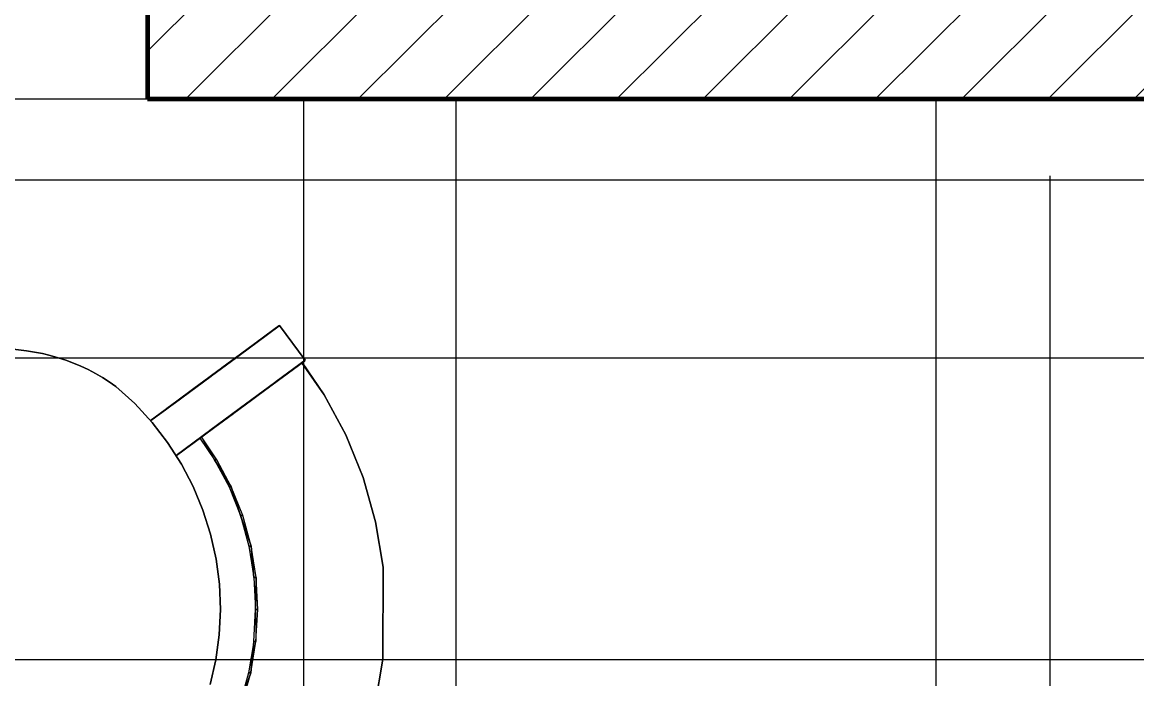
# Model space of a CAD drawing. Extents: x -566 to 72611, y -487 to 32334.
# Drawn here: x 506.74 to 535.76, y 154.64 to 171.75 of the extents above; entities that cross this region are included whole.
import ezdxf

# ---------------------------------------------------------------- set-up
doc = ezdxf.new("R2010")
doc.units = 0
doc.header["$LTSCALE"] = 0.5
doc.header["$MEASUREMENT"] = 0
doc.layers.get('0').update_dxf_attribs({"color": 20, "linetype": 'CONTINUOUS'})
doc.layers.get('DEFPOINTS').update_dxf_attribs({"linetype": 'CONTINUOUS', "lineweight": 5})
for name, color, linetype, lineweight in [('Annotations', 40, 'CONTINUOUS', 5), ('ceilling', 141, 'CONTINUOUS', 18), ('hatch', 253, 'CONTINUOUS', 5), ('viewed', 160, 'CONTINUOUS', 13), ('walls', 191, 'CONTINUOUS', 60)]:
    doc.layers.add(name, color=color, linetype=linetype, lineweight=lineweight)
doc.layers.add('floor', color=7, linetype='CONTINUOUS', lineweight=5, true_color=0xcfcfcf)
doc.layers.add('layout', color=7, linetype='CONTINUOUS', lineweight=5, true_color=0xcfcfcf)
doc.styles.get("Standard").update_dxf_attribs({"font": 'arial.ttf'})
doc.dimstyles.new('Arch96', dxfattribs={"dimscale": 96, "dimtxt": 0.03125, "dimasz": 0.015625, "dimexe": 0.046875, "dimexo": 0.0625, "dimgap": 0.03125, "dimtad": 1, "dimtoh": 1, "dimdec": 4, "dimzin": 3, "dimdsep": 46, "dimlunit": 4, "dimtxsty": 'Standard', "dimblk": 'DOT', "dimcen": 0, "dimdle": 0.046875, "dimclrd": 256, "dimclre": 256, "dimclrt": 256, "dimaunit": 1, "dimadec": 3, "dimazin": 2, "dimtfac": 1, "dimtdec": 4, "dimtmove": 2, "dimatfit": 3, "dimldrblk": 'ARO14', "dimfxl": 1, "dimfrac": 2, "dimlwd": -1, "dimlwe": -1, "dimarcsym": 0})

# ---------------------------------------------------------------- blocks, each defined once
blk = doc.blocks.new('_Dot')
at = {"color": 0, "linetype": 'ByBlock', "lineweight": -2}
blk.add_line((-0.5, 0), (-1, 0), dxfattribs=at)
at = {"color": 0, "linetype": 'ByBlock', "const_width": 0.5}
blk.add_lwpolyline([(-0.25, 0, 1), (0.25, 0, 1)], format="xyb", close=True, dxfattribs=at)
blk = doc.blocks.new('*D12')
at = {"layer": 'Annotations', "transparency": 16777216}
for p, q in [((327.5, 167.75), (327.5, 149.016)), ((533.5, 167.75), (533.5, 149.016)), ((329, 153.516), (532, 153.516))]:
    blk.add_line(p, q, dxfattribs=at)
at = {"layer": 'DEFPOINTS', "color": 0, "transparency": 16777216}
for p in [(327.5, 173.75), (533.5, 173.75), (533.5, 153.516)]:
    blk.add_point(p, dxfattribs=at)
at = {"layer": 'Annotations', "transparency": 16777216, "xscale": 1.5, "yscale": 1.5, "zscale": 1.5, "rotation": 180}
blk.add_blockref('_Dot', (327.5, 153.516), dxfattribs=at)
at = {"layer": 'Annotations', "transparency": 16777216, "xscale": 1.5, "yscale": 1.5, "zscale": 1.5}
blk.add_blockref('_Dot', (533.5, 153.516), dxfattribs=at)
at = {"layer": 'Annotations', "transparency": 16777216, "insert": (430.5, 158.023), "char_height": 3, "attachment_point": 5}
blk.add_mtext('17\'-2"', dxfattribs=at)
blk = doc.blocks.new('ARO14')
blk.add_line((0, 0), (-1.021, 0))
at = {"const_width": 0.0625}
blk.add_lwpolyline([(-0.77, 0.468), (0, 0), (-0.77, -0.468)], dxfattribs=at)

msp = doc.modelspace()

# ---------------------------------------------------------------- hatches: boundary and pattern name
at = {"layer": 'floor'}
h = msp.add_hatch(dxfattribs=at)
h.set_pattern_fill('ANSI37', color=256, scale=100, angle=45)
h.set_pattern_definition([(90, (243.028, 267.632), (-12.5, 9e-16), []), (180, (243.028, 267.632), (-9e-16, -12.5), [])])
h.paths.add_polyline_path([(253.46925, 349.5), (154.11744, 349.5), (154.11744, 348.5), (101.14781, 348.5), (101.14781, 349.5), (0, 349.5), (0, 344.5), (36, 344.5, -0.33835703), (0, 308.66941), (0, 308.5), (0, 173.75), (253.46925, 173.75)])
h.paths.add_polyline_path([(36, 344.5), (0, 344.5), (0, 308.66941, 0.33835703)], flags=17)
h.paths.add_polyline_path([(253.46925, 173.75), (0, 173.75), (0, 173.74997), (0, 169.75), (253.46925, 169.75)])
h.paths.add_polyline_path([(253.46925, 169.75), (0, 169.75), (0, 149.21137), (36, 149.21137, -0.33835703), (0, 113.38078), (0, 113.21137), (0, 29.94998), (0, -5), (253.46925, -5)])
h.paths.add_polyline_path([(36, 149.21137), (0, 149.21137), (0, 113.38078, 0.33835703)], flags=17)
h.paths.add_polyline_path([(575.25, 169.75), (510, 169.75), (474.75, 169.75), (327.5, 169.75), (285.46925, 169.75), (285.46925, 165.75), (253.46925, 165.75), (253.46925, -5), (263.99725, -5), (263.99725, 95.99051), (287, 95.99051), (287, 97.5), (292, 97.5), (292, -5), (341.25, -5), (341.25, 13.02988), (341.25012, 15.02988), (346.24839, 15.02988, 0.36108524), (374.08728, 41.24999), (346.25012, 41.24999), (346.25012, 42.99999), (341.25, 42.99999), (341.25, 44.99999), (341.25, 97.5), (357.75, 97.5), (405.75, 97.5), (575.25, 97.5)])
at = {"layer": 'hatch'}
h = msp.add_hatch(dxfattribs=at)
h.set_pattern_fill('ANSI31', color=256, scale=0.5, style=0)
h.set_pattern_definition([(45, (0, 0), (-1.122532, 1.122532), [])])
h.paths.add_polyline_path([(695.5, 106.5), (711.5, 106.5), (711.5, 111.5), (700.5, 111.5), (700.5, 173.75), (538.5, 173.75), (538.5, 209.75), (533.5, 209.75), (533.5, 173.75), (510, 173.75), (510, 169.75), (575.25, 169.75), (575.25, 97.5), (405.75, 97.5), (405.75, 92.5), (580.25, 92.5), (580.25, 169.75), (695.5, 169.75)])

# ---------------------------------------------------------------- linework, layer by layer
at = {"layer": 'ceilling'}
for p, q in [((514.06343, 169.75), (514.06343, 97.5)), ((0, 163), (575.25, 163)), ((0, 163), (575.25, 163))]:
    msp.add_line(p, q, dxfattribs=at)
at = {"layer": 'layout'}
for points in [[(500.42377, 163.98483, -10.77782), (500.42377, 163.98483, -10.77782), (500.42377, 163.98483, -9.65101), (506.84722, 163.18252, -10.77782)], [(506.84722, 163.18252, -9.65101), (506.84722, 163.18252, -9.65101), (506.84722, 163.18252, -10.77782), (500.42377, 163.98483, -9.65101)], [(513.22329, 163.68716, 1.72353), (513.22329, 163.68716, 1.72353), (513.15616, 163.63757, 1.50111), (512.34373, 163.03709, 1.61552)], [(512.40792, 163.08455, 1.75591), (512.40792, 163.08455, 1.75591), (513.22329, 163.68716, 1.72353), (512.34373, 163.03709, 1.61552)], [(513.29262, 163.73839, 1.94498), (513.29262, 163.73839, 1.94498), (513.22329, 163.68716, 1.72353), (512.40792, 163.08455, 1.75591)], [(512.40792, 163.08455, 1.75591), (512.40792, 163.08455, 1.75591), (513.29262, 163.73839, 1.94498), (512.47408, 163.13347, 1.89498)], [(512.54243, 163.18391, 2.0327), (512.54243, 163.18391, 2.0327), (513.29262, 163.73839, 1.94498), (512.47408, 163.13347, 1.89498)], [(513.36415, 163.79132, 2.16544), (513.36415, 163.79132, 2.16544), (513.29262, 163.73839, 1.94498), (512.54243, 163.18391, 2.0327)], [(512.61274, 163.23587, 2.16901), (512.61274, 163.23587, 2.16901), (513.36415, 163.79132, 2.16544), (512.54243, 163.18391, 2.0327)], [(513.43813, 163.84596, 2.38488), (513.43813, 163.84596, 2.38488), (513.36415, 163.79132, 2.16544), (512.61274, 163.23587, 2.16901)], [(512.68501, 163.28929, 2.30389), (512.68501, 163.28929, 2.30389), (513.43813, 163.84596, 2.38488), (512.61274, 163.23587, 2.16901)], [(512.75923, 163.34424, 2.43729), (512.75923, 163.34424, 2.43729), (513.43813, 163.84596, 2.38488), (512.68501, 163.28929, 2.30389)], [(513.43715, 163.84517, 2.42499), (513.43715, 163.84517, 2.42499), (513.43813, 163.84596, 2.38488), (512.75923, 163.34424, 2.43729)], [(513.43239, 163.84176, 2.46473), (513.43239, 163.84176, 2.46473), (513.43715, 163.84517, 2.42499), (512.75923, 163.34424, 2.43729)], [(512.83554, 163.40058, 2.56918), (512.83554, 163.40058, 2.56918), (513.43239, 163.84176, 2.46473), (512.75923, 163.34424, 2.43729)], [(513.42407, 163.83562, 2.50365), (513.42407, 163.83562, 2.50365), (513.43239, 163.84176, 2.46473), (512.83554, 163.40058, 2.56918)], [(513.41221, 163.82686, 2.54131), (513.41221, 163.82686, 2.54131), (513.42407, 163.83562, 2.50365), (512.83554, 163.40058, 2.56918)], [(513.39705, 163.8156, 2.57726), (513.39705, 163.8156, 2.57726), (513.41221, 163.82686, 2.54131), (512.83554, 163.40058, 2.56918)], [(512.85742, 163.4167, 2.60271), (512.85742, 163.4167, 2.60271), (513.39705, 163.8156, 2.57726), (512.83554, 163.40058, 2.56918)], [(513.37858, 163.80191, 2.61108), (513.37858, 163.80191, 2.61108), (513.39705, 163.8156, 2.57726), (512.85742, 163.4167, 2.60271)], [(512.88188, 163.43489, 2.63363), (512.88188, 163.43489, 2.63363), (513.37858, 163.80191, 2.61108), (512.85742, 163.4167, 2.60271)], [(513.35706, 163.78603, 2.64237), (513.35706, 163.78603, 2.64237), (513.37858, 163.80191, 2.61108), (512.88188, 163.43489, 2.63363)], [(512.9089, 163.45479, 2.66162), (512.9089, 163.45479, 2.66162), (513.35706, 163.78603, 2.64237), (512.88188, 163.43489, 2.63363)], [(513.33285, 163.76814, 2.67079), (513.33285, 163.76814, 2.67079), (513.35706, 163.78603, 2.64237), (512.9089, 163.45479, 2.66162)], [(512.93813, 163.47639, 2.68643), (512.93813, 163.47639, 2.68643), (513.33285, 163.76814, 2.67079), (512.9089, 163.45479, 2.66162)], [(513.30619, 163.74843, 2.696), (513.30619, 163.74843, 2.696), (513.33285, 163.76814, 2.67079), (512.93813, 163.47639, 2.68643)], [(512.96919, 163.49933, 2.70783), (512.96919, 163.49933, 2.70783), (513.30619, 163.74843, 2.696), (512.93813, 163.47639, 2.68643)], [(513.27733, 163.72707, 2.7177), (513.27733, 163.72707, 2.7177), (513.30619, 163.74843, 2.696), (512.96919, 163.49933, 2.70783)], [(513.00184, 163.52355, 2.72561), (513.00184, 163.52355, 2.72561), (513.27733, 163.72707, 2.7177), (512.96919, 163.49933, 2.70783)], [(513.25899, 163.71356, 2.72839), (513.25899, 163.71356, 2.72839), (513.27733, 163.72707, 2.7177), (513.00184, 163.52355, 2.72561)], [(513.03595, 163.54867, 2.73961), (513.03595, 163.54867, 2.73961), (513.25899, 163.71356, 2.72839), (513.00184, 163.52355, 2.72561)], [(513.21448, 163.68065, 2.74963), (513.21448, 163.68065, 2.74963), (513.25899, 163.71356, 2.72839), (513.03595, 163.54867, 2.73961)], [(513.07093, 163.57459, 2.74971), (513.07093, 163.57459, 2.74971), (513.21448, 163.68065, 2.74963), (513.03595, 163.54867, 2.73961)], [(513.17878, 163.65424, 2.75575), (513.17878, 163.65424, 2.75575), (513.21448, 163.68065, 2.74963), (513.07093, 163.57459, 2.74971)], [(513.43813, 163.84596, 2.38488), (513.43813, 163.84596, 2.38488), (513.43715, 163.84517, 2.42499), (514.10779, 162.93974, 2.38488)], [(512.80252, 163.37612, 0.14825), (512.80252, 163.37612, 0.14825), (512.75141, 163.3384, -0.08114), (511.84372, 162.66752, -0.02309)], [(511.88689, 162.69947, 0.17754), (511.88689, 162.69947, 0.17754), (512.80252, 163.37612, 0.14825), (511.84372, 162.66752, -0.02309)], [(512.85559, 163.41542, 0.37576), (512.85559, 163.41542, 0.37576), (512.80252, 163.37612, 0.14825), (511.88689, 162.69947, 0.17754)], [(511.9402, 162.73883, 0.41686), (511.9402, 162.73883, 0.41686), (512.85559, 163.41542, 0.37576), (511.88689, 162.69947, 0.17754)], [(512.91111, 163.45643, 0.60249), (512.91111, 163.45643, 0.60249), (512.85559, 163.41542, 0.37576), (511.9402, 162.73883, 0.41686)], [(511.99608, 162.78021, 0.65649), (511.99608, 162.78021, 0.65649), (512.91111, 163.45643, 0.60249), (511.9402, 162.73883, 0.41686)], [(512.96882, 163.49915, 0.82842), (512.96882, 163.49915, 0.82842), (512.91111, 163.45643, 0.60249), (511.99608, 162.78021, 0.65649)], [(512.05453, 162.82341, 0.89531), (512.05453, 162.82341, 0.89531), (512.96882, 163.49915, 0.82842), (511.99608, 162.78021, 0.65649)], [(513.02898, 163.54356, 1.05353), (513.02898, 163.54356, 1.05353), (512.96882, 163.49915, 0.82842), (512.05453, 162.82341, 0.89531)], [(512.10809, 162.86296, 1.04165), (512.10809, 162.86296, 1.04165), (513.02898, 163.54356, 1.05353), (512.05453, 162.82341, 0.89531)], [(512.16385, 162.90415, 1.18688), (512.16385, 162.90415, 1.18688), (513.02898, 163.54356, 1.05353), (512.10809, 162.86296, 1.04165)], [(513.09147, 163.58974, 1.27777), (513.09147, 163.58974, 1.27777), (513.02898, 163.54356, 1.05353), (512.16385, 162.90415, 1.18688)], [(512.22169, 162.94692, 1.33096), (512.22169, 162.94692, 1.33096), (513.09147, 163.58974, 1.27777), (512.16385, 162.90415, 1.18688)], [(513.15616, 163.63757, 1.50111), (513.15616, 163.63757, 1.50111), (513.09147, 163.58974, 1.27777), (512.22169, 162.94692, 1.33096)], [(512.28161, 162.99122, 1.47385), (512.28161, 162.99122, 1.47385), (513.15616, 163.63757, 1.50111), (512.22169, 162.94692, 1.33096)], [(512.34373, 163.03709, 1.61552), (512.34373, 163.03709, 1.61552), (513.15616, 163.63757, 1.50111), (512.28161, 162.99122, 1.47385)], [(513.10663, 163.60094, 2.75579), (513.10663, 163.60094, 2.75579), (513.17878, 163.65424, 2.75575), (513.07093, 163.57459, 2.74971)], [(513.1427, 163.62759, 2.75782), (513.1427, 163.62759, 2.75782), (513.17878, 163.65424, 2.75575), (513.10663, 163.60094, 2.75579)], [(506.84722, 163.18252, -10.77782), (506.84722, 163.18252, -10.77782), (506.84722, 163.18252, -9.65101), (507.05662, 163.15189, -10.77782)], [(507.05662, 163.15189, -9.65101), (507.05662, 163.15189, -9.65101), (507.05662, 163.15189, -10.77782), (506.84722, 163.18252, -9.65101)], [(507.05662, 163.15189, -10.77782), (507.05662, 163.15189, -10.77782), (507.05662, 163.15189, -9.65101), (507.26454, 163.11253, -10.77782)], [(507.26454, 163.11253, -9.65101), (507.26454, 163.11253, -9.65101), (507.26454, 163.11253, -10.77782), (507.05662, 163.15189, -9.65101)], [(507.26454, 163.11253, -10.77782), (507.26454, 163.11253, -10.77782), (507.26454, 163.11253, -9.65101), (507.47049, 163.06444, -10.77782)], [(507.47049, 163.06444, -9.65101), (507.47049, 163.06444, -9.65101), (507.47049, 163.06444, -10.77782), (507.26454, 163.11253, -9.65101)], [(511.46392, 162.38685, -26.08474), (511.46392, 162.38685, -26.08474), (512.42333, 163.09593, -26.42996), (511.54475, 162.4466, -26.61253)], [(512.34214, 163.03594, -25.89992), (512.34214, 163.03594, -25.89992), (512.42333, 163.09593, -26.42996), (511.46392, 162.38685, -26.08474)], [(512.42798, 163.0994, -1.65504), (512.42798, 163.0994, -1.65504), (512.38995, 163.07123, -1.85258), (511.48092, 162.39944, -1.82594)], [(511.51907, 162.42761, -1.62504), (511.51907, 162.42761, -1.62504), (512.42798, 163.0994, -1.65504), (511.48092, 162.39944, -1.82594)], [(512.46662, 163.12793, -1.45764), (512.46662, 163.12793, -1.45764), (512.42798, 163.0994, -1.65504), (511.51907, 162.42761, -1.62504)], [(511.55771, 162.45621, -1.42427), (511.55771, 162.45621, -1.42427), (512.46662, 163.12793, -1.45764), (511.51907, 162.42761, -1.62504)], [(511.6246, 162.50562, -27.14108), (511.6246, 162.50562, -27.14108), (511.54475, 162.4466, -26.61253), (512.5033, 163.15507, -26.95963)], [(512.42333, 163.09593, -26.42996), (512.42333, 163.09593, -26.42996), (512.5033, 163.15507, -26.95963), (511.54475, 162.4466, -26.61253)], [(512.50575, 163.15684, -1.26038), (512.50575, 163.15684, -1.26038), (512.46662, 163.12793, -1.45764), (511.55771, 162.45621, -1.42427)], [(511.59696, 162.48517, -1.22366), (511.59696, 162.48517, -1.22366), (512.50575, 163.15684, -1.26038), (511.55771, 162.45621, -1.42427)], [(512.54537, 163.18616, -1.06327), (512.54537, 163.18616, -1.06327), (512.50575, 163.15684, -1.26038), (511.59696, 162.48517, -1.22366)], [(511.6367, 162.51456, -1.02319), (511.6367, 162.51456, -1.02319), (512.54537, 163.18616, -1.06327), (511.59696, 162.48517, -1.22366)], [(512.5856, 163.21585, -0.86631), (512.5856, 163.21585, -0.86631), (512.54537, 163.18616, -1.06327), (511.6367, 162.51456, -1.02319)], [(511.67706, 162.54437, -0.82286), (511.67706, 162.54437, -0.82286), (512.5856, 163.21585, -0.86631), (511.6367, 162.51456, -1.02319)], [(512.62632, 163.24597, -0.66949), (512.62632, 163.24597, -0.66949), (512.5856, 163.21585, -0.86631), (511.67706, 162.54437, -0.82286)], [(511.7179, 162.57455, -0.62269), (511.7179, 162.57455, -0.62269), (512.62632, 163.24597, -0.66949), (511.67706, 162.54437, -0.82286)], [(512.66752, 163.27646, -0.47283), (512.66752, 163.27646, -0.47283), (512.62632, 163.24597, -0.66949), (511.7179, 162.57455, -0.62269)], [(511.75923, 162.60516, -0.42267), (511.75923, 162.60516, -0.42267), (512.66752, 163.27646, -0.47283), (511.7179, 162.57455, -0.62269)], [(512.70934, 163.3073, -0.27632), (512.70934, 163.3073, -0.27632), (512.66752, 163.27646, -0.47283), (511.75923, 162.60516, -0.42267)], [(511.80117, 162.63613, -0.2228), (511.80117, 162.63613, -0.2228), (512.70934, 163.3073, -0.27632), (511.75923, 162.60516, -0.42267)], [(512.75141, 163.3384, -0.08114), (512.75141, 163.3384, -0.08114), (512.70934, 163.3073, -0.27632), (511.80117, 162.63613, -0.2228)], [(511.84372, 162.66752, -0.02309), (511.84372, 162.66752, -0.02309), (512.75141, 163.3384, -0.08114), (511.80117, 162.63613, -0.2228)], [(507.47049, 163.06444, -10.77782), (507.47049, 163.06444, -10.77782), (507.47049, 163.06444, -9.65101), (507.67421, 163.00776, -10.77782)], [(507.67421, 163.00776, -9.65101), (507.67421, 163.00776, -9.65101), (507.67421, 163.00776, -10.77782), (507.47049, 163.06444, -9.65101)], [(507.67421, 163.00776, -10.77782), (507.67421, 163.00776, -10.77782), (507.67421, 163.00776, -9.65101), (507.87523, 162.94259, -10.77782)], [(507.87523, 162.94259, -9.65101), (507.87523, 162.94259, -9.65101), (507.87523, 162.94259, -10.77782), (507.67421, 163.00776, -9.65101)], [(507.87523, 162.94259, -10.77782), (507.87523, 162.94259, -10.77782), (507.87523, 162.94259, -9.65101), (508.07318, 162.86901, -10.77782)], [(508.07318, 162.86901, -9.65101), (508.07318, 162.86901, -9.65101), (508.07318, 162.86901, -10.77782), (507.87523, 162.94259, -9.65101)], [(508.07318, 162.86901, -10.77782), (508.07318, 162.86901, -10.77782), (508.07318, 162.86901, -9.65101), (508.26782, 162.78726, -10.77782)], [(508.26782, 162.78726, -9.65101), (508.26782, 162.78726, -9.65101), (508.26782, 162.78726, -10.77782), (508.07318, 162.86901, -9.65101)], [(508.26782, 162.78726, -10.77782), (508.26782, 162.78726, -10.77782), (508.26782, 162.78726, -9.65101), (508.45865, 162.69734, -10.77782)], [(508.45865, 162.69734, -9.65101), (508.45865, 162.69734, -9.65101), (508.45865, 162.69734, -10.77782), (508.26782, 162.78726, -9.65101)], [(512.08461, 162.84562, -3.50951), (512.08461, 162.84562, -3.50951), (511.51723, 162.42628, -6.61466), (510.64134, 161.77889, -6.41464)], [(511.2119, 162.20066, -3.29163), (511.2119, 162.20066, -3.29163), (512.08461, 162.84562, -3.50951), (510.64134, 161.77889, -6.41464)], [(511.04523, 162.07739, -23.44896), (511.04523, 162.07739, -23.44896), (512.0077, 162.78879, -23.78187), (511.13095, 162.14073, -23.97568)], [(511.92162, 162.72514, -23.2529), (511.92162, 162.72514, -23.2529), (512.0077, 162.78879, -23.78187), (511.04523, 162.07739, -23.44896)], [(511.13095, 162.14073, -23.97568), (511.13095, 162.14073, -23.97568), (512.09281, 162.8517, -24.31106), (511.21569, 162.20334, -24.50262)], [(512.0077, 162.78879, -23.78187), (512.0077, 162.78879, -23.78187), (512.09281, 162.8517, -24.31106), (511.13095, 162.14073, -23.97568)], [(512.27892, 162.98921, -2.44646), (512.27892, 162.98921, -2.44646), (512.08461, 162.84562, -3.50951), (511.2119, 162.20066, -3.29163)], [(511.40633, 162.34432, -2.22778), (511.40633, 162.34432, -2.22778), (512.27892, 162.98921, -2.44646), (511.2119, 162.20066, -3.29163)], [(511.21569, 162.20334, -24.50262), (511.21569, 162.20334, -24.50262), (512.17694, 162.91382, -24.84047), (511.29945, 162.26528, -25.02979)], [(512.09281, 162.8517, -24.31106), (512.09281, 162.8517, -24.31106), (512.17694, 162.91382, -24.84047), (511.21569, 162.20334, -24.50262)], [(511.29945, 162.26528, -25.02979), (511.29945, 162.26528, -25.02979), (512.26009, 162.97528, -25.37009), (511.38212, 162.32643, -25.55716)], [(512.17694, 162.91382, -24.84047), (512.17694, 162.91382, -24.84047), (512.26009, 162.97528, -25.37009), (511.29945, 162.26528, -25.02979)], [(511.38212, 162.32643, -25.55716), (511.38212, 162.32643, -25.55716), (512.34214, 163.03594, -25.89992), (511.46392, 162.38685, -26.08474)], [(512.26009, 162.97528, -25.37009), (512.26009, 162.97528, -25.37009), (512.34214, 163.03594, -25.89992), (511.38212, 162.32643, -25.55716)], [(512.35241, 163.04354, -2.05026), (512.35241, 163.04354, -2.05026), (512.31548, 163.01616, -2.24808), (511.40633, 162.34432, -2.22778)], [(511.44338, 162.37164, -2.02698), (511.44338, 162.37164, -2.02698), (512.35241, 163.04354, -2.05026), (511.40633, 162.34432, -2.22778)], [(512.31548, 163.01616, -2.24808), (512.31548, 163.01616, -2.24808), (512.27892, 162.98921, -2.44646), (511.40633, 162.34432, -2.22778)], [(512.38995, 163.07123, -1.85258), (512.38995, 163.07123, -1.85258), (512.35241, 163.04354, -2.05026), (511.44338, 162.37164, -2.02698)], [(511.48092, 162.39944, -1.82594), (511.48092, 162.39944, -1.82594), (512.38995, 163.07123, -1.85258), (511.44338, 162.37164, -2.02698)], [(512.08461, 162.84562, -3.50951), (512.08461, 162.84562, -3.50951), (512.27892, 162.98921, -2.44646), (511.51723, 162.42628, -6.61466)], [(513.96227, 162.83223, 1.94498), (513.96227, 162.83223, 1.94498), (513.0777, 162.17833, 1.75591), (513.89294, 162.78094, 1.72353)], [(513.14385, 162.22731, 1.89498), (513.14385, 162.22731, 1.89498), (513.0777, 162.17833, 1.75591), (513.96227, 162.83223, 1.94498)], [(513.21209, 162.27775, 2.0327), (513.21209, 162.27775, 2.0327), (513.14385, 162.22731, 1.89498), (513.96227, 162.83223, 1.94498)], [(514.03393, 162.88517, 2.16544), (514.03393, 162.88517, 2.16544), (513.21209, 162.27775, 2.0327), (513.96227, 162.83223, 1.94498)], [(513.2824, 162.32972, 2.16901), (513.2824, 162.32972, 2.16901), (513.21209, 162.27775, 2.0327), (514.03393, 162.88517, 2.16544)], [(514.10779, 162.93974, 2.38488), (514.10779, 162.93974, 2.38488), (513.2824, 162.32972, 2.16901), (514.03393, 162.88517, 2.16544)], [(513.35466, 162.38314, 2.30389), (513.35466, 162.38314, 2.30389), (513.2824, 162.32972, 2.16901), (514.10779, 162.93974, 2.38488)], [(513.42901, 162.43802, 2.43729), (513.42901, 162.43802, 2.43729), (513.35466, 162.38314, 2.30389), (514.10779, 162.93974, 2.38488)], [(514.10681, 162.93901, 2.42499), (514.10681, 162.93901, 2.42499), (513.42901, 162.43802, 2.43729), (514.10779, 162.93974, 2.38488)], [(514.10216, 162.93554, 2.46473), (514.10216, 162.93554, 2.46473), (513.42901, 162.43802, 2.43729), (514.10681, 162.93901, 2.42499)], [(513.50519, 162.49436, 2.56918), (513.50519, 162.49436, 2.56918), (513.42901, 162.43802, 2.43729), (514.10216, 162.93554, 2.46473)], [(514.09385, 162.9294, 2.50365), (514.09385, 162.9294, 2.50365), (513.50519, 162.49436, 2.56918), (514.10216, 162.93554, 2.46473)], [(514.08199, 162.92064, 2.54131), (514.08199, 162.92064, 2.54131), (513.50519, 162.49436, 2.56918), (514.09385, 162.9294, 2.50365)], [(514.06682, 162.90938, 2.57726), (514.06682, 162.90938, 2.57726), (513.50519, 162.49436, 2.56918), (514.08199, 162.92064, 2.54131)], [(513.52708, 162.51055, 2.60271), (513.52708, 162.51055, 2.60271), (513.50519, 162.49436, 2.56918), (514.06682, 162.90938, 2.57726)], [(514.04836, 162.89575, 2.61108), (514.04836, 162.89575, 2.61108), (513.52708, 162.51055, 2.60271), (514.06682, 162.90938, 2.57726)], [(513.55166, 162.52868, 2.63363), (513.55166, 162.52868, 2.63363), (513.52708, 162.51055, 2.60271), (514.04836, 162.89575, 2.61108)], [(514.02684, 162.87987, 2.64237), (514.02684, 162.87987, 2.64237), (513.55166, 162.52868, 2.63363), (514.04836, 162.89575, 2.61108)], [(513.57868, 162.54863, 2.66162), (513.57868, 162.54863, 2.66162), (513.55166, 162.52868, 2.63363), (514.02684, 162.87987, 2.64237)], [(514.00263, 162.86198, 2.67079), (514.00263, 162.86198, 2.67079), (513.57868, 162.54863, 2.66162), (514.02684, 162.87987, 2.64237)], [(513.60778, 162.57017, 2.68643), (513.60778, 162.57017, 2.68643), (513.57868, 162.54863, 2.66162), (514.00263, 162.86198, 2.67079)], [(513.97585, 162.84221, 2.696), (513.97585, 162.84221, 2.696), (513.60778, 162.57017, 2.68643), (514.00263, 162.86198, 2.67079)], [(513.63897, 162.59317, 2.70783), (513.63897, 162.59317, 2.70783), (513.60778, 162.57017, 2.68643), (513.97585, 162.84221, 2.696)], [(513.94699, 162.82091, 2.7177), (513.94699, 162.82091, 2.7177), (513.63897, 162.59317, 2.70783), (513.97585, 162.84221, 2.696)], [(513.67161, 162.61733, 2.72561), (513.67161, 162.61733, 2.72561), (513.63897, 162.59317, 2.70783), (513.94699, 162.82091, 2.7177)], [(513.92877, 162.80741, 2.72839), (513.92877, 162.80741, 2.72839), (513.67161, 162.61733, 2.72561), (513.94699, 162.82091, 2.7177)], [(513.70561, 162.64252, 2.73961), (513.70561, 162.64252, 2.73961), (513.67161, 162.61733, 2.72561), (513.92877, 162.80741, 2.72839)], [(513.88414, 162.77443, 2.74963), (513.88414, 162.77443, 2.74963), (513.70561, 162.64252, 2.73961), (513.92877, 162.80741, 2.72839)], [(513.92877, 162.80741, 2.72839), (513.92877, 162.80741, 2.72839), (513.9163, 162.79822, 2.73565), (513.88414, 162.77443, 2.74963)], [(514.02273, 162.87683, 2.6423), (514.02273, 162.87683, 2.6423), (514.03137, 162.88322, 2.66965), (514.60303, 162.04333, 2.31281)], [(508.45865, 162.69734, -10.77782), (508.45865, 162.69734, -10.77782), (508.45865, 162.69734, -9.65101), (508.64531, 162.59956, -10.77782)], [(508.64531, 162.59956, -9.65101), (508.64531, 162.59956, -9.65101), (508.64531, 162.59956, -10.77782), (508.45865, 162.69734, -9.65101)], [(508.64531, 162.59956, -10.77782), (508.64531, 162.59956, -10.77782), (508.64531, 162.59956, -9.65101), (508.82769, 162.49397, -10.77782)], [(508.82769, 162.49397, -9.65101), (508.82769, 162.49397, -9.65101), (508.82769, 162.49397, -10.77782), (508.64531, 162.59956, -9.65101)], [(510.69246, 161.81667, -21.34428), (510.69246, 161.81667, -21.34428), (511.65737, 162.52989, -21.66733), (510.78209, 161.88293, -21.87011)], [(511.56737, 162.46333, -21.13926), (511.56737, 162.46333, -21.13926), (511.65737, 162.52989, -21.66733), (510.69246, 161.81667, -21.34428)], [(510.78209, 161.88293, -21.87011), (510.78209, 161.88293, -21.87011), (511.74651, 162.59567, -22.19563), (510.87074, 161.94846, -22.39617)], [(511.65737, 162.52989, -21.66733), (511.65737, 162.52989, -21.66733), (511.74651, 162.59567, -22.19563), (510.78209, 161.88293, -21.87011)], [(510.87074, 161.94846, -22.39617), (510.87074, 161.94846, -22.39617), (511.83455, 162.66077, -22.72415), (510.95841, 162.01326, -22.92245)], [(511.74651, 162.59567, -22.19563), (511.74651, 162.59567, -22.19563), (511.83455, 162.66077, -22.72415), (510.87074, 161.94846, -22.39617)], [(510.95841, 162.01326, -22.92245), (510.95841, 162.01326, -22.92245), (511.92162, 162.72514, -23.2529), (511.04523, 162.07739, -23.44896)], [(511.83455, 162.66077, -22.72415), (511.83455, 162.66077, -22.72415), (511.92162, 162.72514, -23.2529), (510.95841, 162.01326, -22.92245)], [(513.52537, 162.50921, 0.37576), (513.52537, 162.50921, 0.37576), (512.55666, 161.79331, 0.17754), (513.47218, 162.46996, 0.14825)], [(512.60986, 161.83268, 0.41686), (512.60986, 161.83268, 0.41686), (512.55666, 161.79331, 0.17754), (513.52537, 162.50921, 0.37576)], [(513.58076, 162.55022, 0.60249), (513.58076, 162.55022, 0.60249), (512.60986, 161.83268, 0.41686), (513.52537, 162.50921, 0.37576)], [(512.66586, 161.87405, 0.65649), (512.66586, 161.87405, 0.65649), (512.60986, 161.83268, 0.41686), (513.58076, 162.55022, 0.60249)], [(513.6386, 162.59293, 0.82842), (513.6386, 162.59293, 0.82842), (512.66586, 161.87405, 0.65649), (513.58076, 162.55022, 0.60249)], [(512.72431, 161.91719, 0.89531), (512.72431, 161.91719, 0.89531), (512.66586, 161.87405, 0.65649), (513.6386, 162.59293, 0.82842)], [(513.69876, 162.63741, 1.05353), (513.69876, 162.63741, 1.05353), (512.72431, 161.91719, 0.89531), (513.6386, 162.59293, 0.82842)], [(512.77787, 161.9568, 1.04165), (512.77787, 161.9568, 1.04165), (512.72431, 161.91719, 0.89531), (513.69876, 162.63741, 1.05353)], [(512.83363, 161.99799, 1.18688), (512.83363, 161.99799, 1.18688), (512.77787, 161.9568, 1.04165), (513.69876, 162.63741, 1.05353)], [(513.76112, 162.68353, 1.27777), (513.76112, 162.68353, 1.27777), (512.83363, 161.99799, 1.18688), (513.69876, 162.63741, 1.05353)], [(512.89147, 162.0407, 1.33096), (512.89147, 162.0407, 1.33096), (512.83363, 161.99799, 1.18688), (513.76112, 162.68353, 1.27777)], [(513.82593, 162.73141, 1.50111), (513.82593, 162.73141, 1.50111), (512.89147, 162.0407, 1.33096), (513.76112, 162.68353, 1.27777)], [(512.95138, 162.08506, 1.47385), (512.95138, 162.08506, 1.47385), (512.89147, 162.0407, 1.33096), (513.82593, 162.73141, 1.50111)], [(513.0135, 162.13094, 1.61552), (513.0135, 162.13094, 1.61552), (512.95138, 162.08506, 1.47385), (513.82593, 162.73141, 1.50111)], [(513.89294, 162.78094, 1.72353), (513.89294, 162.78094, 1.72353), (513.0135, 162.13094, 1.61552), (513.82593, 162.73141, 1.50111)], [(513.0777, 162.17833, 1.75591), (513.0777, 162.17833, 1.75591), (513.0135, 162.13094, 1.61552), (513.89294, 162.78094, 1.72353)], [(513.7407, 162.66838, 2.74971), (513.7407, 162.66838, 2.74971), (513.70561, 162.64252, 2.73961), (513.88414, 162.77443, 2.74963)], [(513.84843, 162.74802, 2.75575), (513.84843, 162.74802, 2.75575), (513.7407, 162.66838, 2.74971), (513.88414, 162.77443, 2.74963)], [(513.77641, 162.69478, 2.75579), (513.77641, 162.69478, 2.75579), (513.7407, 162.66838, 2.74971), (513.84843, 162.74802, 2.75575)], [(513.81248, 162.72143, 2.75782), (513.81248, 162.72143, 2.75782), (513.77641, 162.69478, 2.75579), (513.84843, 162.74802, 2.75575)], [(508.82769, 162.49397, -10.77782), (508.82769, 162.49397, -10.77782), (508.82769, 162.49397, -9.65101), (509.00516, 162.38089, -10.77782)], [(509.00516, 162.38089, -9.65101), (509.00516, 162.38089, -9.65101), (509.00516, 162.38089, -10.77782), (508.82769, 162.49397, -9.65101)], [(509.00516, 162.38089, -10.77782), (509.00516, 162.38089, -10.77782), (509.00516, 162.38089, -9.65101), (509.17761, 162.26043, -10.77782)], [(509.17761, 162.26043, -9.65101), (509.17761, 162.26043, -9.65101), (509.17761, 162.26043, -10.77782), (509.00516, 162.38089, -9.65101)], [(509.17761, 162.26043, -10.77782), (509.17761, 162.26043, -10.77782), (509.17761, 162.26043, -9.65101), (509.66961, 161.81001, -10.77782)], [(509.66961, 161.81001, -9.65101), (509.66961, 161.81001, -9.65101), (509.66961, 161.81001, -10.77782), (509.17761, 162.26043, -9.65101)], [(511.51723, 162.42628, -6.61466), (511.51723, 162.42628, -6.61466), (510.96893, 162.02099, -10.23077), (510.08595, 161.36843, -10.07654)], [(510.64134, 161.77889, -6.41464), (510.64134, 161.77889, -6.41464), (511.51723, 162.42628, -6.61466), (510.08595, 161.36843, -10.07654)], [(510.2646, 161.50047, -18.58891), (510.2646, 161.50047, -18.58891), (511.22058, 162.20699, -18.97955), (510.33992, 161.55614, -19.14817)], [(511.14697, 162.15266, -18.43324), (511.14697, 162.15266, -18.43324), (511.22058, 162.20699, -18.97955), (510.2646, 161.50047, -18.58891)], [(510.33992, 161.55614, -19.14817), (510.33992, 161.55614, -19.14817), (511.29994, 162.26571, -19.52474), (510.42124, 161.61619, -19.70628)], [(511.22058, 162.20699, -18.97955), (511.22058, 162.20699, -18.97955), (511.29994, 162.26571, -19.52474), (510.33992, 161.55614, -19.14817)], [(510.42124, 161.61619, -19.70628), (510.42124, 161.61619, -19.70628), (511.38517, 162.32868, -20.06873), (510.50842, 161.68075, -20.26315)], [(511.29994, 162.26571, -19.52474), (511.29994, 162.26571, -19.52474), (511.38517, 162.32868, -20.06873), (510.42124, 161.61619, -19.70628)], [(510.50842, 161.68075, -20.26315), (510.50842, 161.68075, -20.26315), (511.47664, 162.39628, -20.61338), (510.60148, 161.74944, -20.81688)], [(511.38517, 162.32868, -20.06873), (511.38517, 162.32868, -20.06873), (511.47664, 162.39628, -20.61338), (510.50842, 161.68075, -20.26315)], [(510.60148, 161.74944, -20.81688), (510.60148, 161.74944, -20.81688), (511.56737, 162.46333, -21.13926), (510.69246, 161.81667, -21.34428)], [(511.47664, 162.39628, -20.61338), (511.47664, 162.39628, -20.61338), (511.56737, 162.46333, -21.13926), (510.60148, 161.74944, -20.81688)], [(511.2119, 162.20066, -3.29163), (511.2119, 162.20066, -3.29163), (510.64134, 161.77889, -6.41464), (511.40633, 162.34432, -2.22778)], [(513.13627, 162.22172, -1.45764), (513.13627, 162.22172, -1.45764), (512.18885, 161.52146, -1.62504), (513.09775, 162.19318, -1.65504)], [(512.22749, 161.54999, -1.42427), (512.22749, 161.54999, -1.42427), (512.18885, 161.52146, -1.62504), (513.13627, 162.22172, -1.45764)], [(512.29437, 161.59946, -27.14108), (512.29437, 161.59946, -27.14108), (513.17308, 162.24891, -26.95963), (512.2144, 161.54038, -26.61253)], [(513.09311, 162.18971, -26.42996), (513.09311, 162.18971, -26.42996), (512.2144, 161.54038, -26.61253), (513.17308, 162.24891, -26.95963)], [(513.1754, 162.25062, -1.26038), (513.1754, 162.25062, -1.26038), (512.22749, 161.54999, -1.42427), (513.13627, 162.22172, -1.45764)], [(512.26674, 161.57902, -1.22366), (512.26674, 161.57902, -1.22366), (512.22749, 161.54999, -1.42427), (513.1754, 162.25062, -1.26038)], [(513.21514, 162.27994, -1.06327), (513.21514, 162.27994, -1.06327), (512.26674, 161.57902, -1.22366), (513.1754, 162.25062, -1.26038)], [(512.30648, 161.6084, -1.02319), (512.30648, 161.6084, -1.02319), (512.26674, 161.57902, -1.22366), (513.21514, 162.27994, -1.06327)], [(513.25525, 162.30964, -0.86631), (513.25525, 162.30964, -0.86631), (512.30648, 161.6084, -1.02319), (513.21514, 162.27994, -1.06327)], [(512.34683, 161.63816, -0.82286), (512.34683, 161.63816, -0.82286), (512.30648, 161.6084, -1.02319), (513.25525, 162.30964, -0.86631)], [(513.29609, 162.33975, -0.66949), (513.29609, 162.33975, -0.66949), (512.34683, 161.63816, -0.82286), (513.25525, 162.30964, -0.86631)], [(512.38767, 161.6684, -0.62269), (512.38767, 161.6684, -0.62269), (512.34683, 161.63816, -0.82286), (513.29609, 162.33975, -0.66949)], [(513.3373, 162.37024, -0.47283), (513.3373, 162.37024, -0.47283), (512.38767, 161.6684, -0.62269), (513.29609, 162.33975, -0.66949)], [(512.429, 161.69894, -0.42267), (512.429, 161.69894, -0.42267), (512.38767, 161.6684, -0.62269), (513.3373, 162.37024, -0.47283)], [(513.37912, 162.40115, -0.27633), (513.37912, 162.40115, -0.27633), (512.429, 161.69894, -0.42267), (513.3373, 162.37024, -0.47283)], [(512.47095, 161.72997, -0.2228), (512.47095, 161.72997, -0.2228), (512.429, 161.69894, -0.42267), (513.37912, 162.40115, -0.27633)], [(513.42118, 162.43224, -0.08114), (513.42118, 162.43224, -0.08114), (512.47095, 161.72997, -0.2228), (513.37912, 162.40115, -0.27633)], [(512.51338, 161.76137, -0.02309), (512.51338, 161.76137, -0.02309), (512.47095, 161.72997, -0.2228), (513.42118, 162.43224, -0.08114)], [(513.47218, 162.46996, 0.14825), (513.47218, 162.46996, 0.14825), (512.51338, 161.76137, -0.02309), (513.42118, 162.43224, -0.08114)], [(512.55666, 161.79331, 0.17754), (512.55666, 161.79331, 0.17754), (512.51338, 161.76137, -0.02309), (513.47218, 162.46996, 0.14825)], [(510.07482, 161.36022, -16.90514), (510.07482, 161.36022, -16.90514), (511.01748, 162.05695, -17.33758), (510.13205, 161.40251, -17.4673)], [(510.96159, 162.01564, -16.78842), (510.96159, 162.01564, -16.78842), (511.01748, 162.05695, -17.33758), (510.07482, 161.36022, -16.90514)], [(510.13205, 161.40251, -17.4673), (510.13205, 161.40251, -17.4673), (511.07935, 162.10264, -17.88588), (510.19539, 161.44929, -18.0286)], [(511.01748, 162.05695, -17.33758), (511.01748, 162.05695, -17.33758), (511.07935, 162.10264, -17.88588), (510.13205, 161.40251, -17.4673)], [(510.19539, 161.44929, -18.0286), (510.19539, 161.44929, -18.0286), (511.14697, 162.15266, -18.43324), (510.2646, 161.50047, -18.58891)], [(511.07935, 162.10264, -17.88588), (511.07935, 162.10264, -17.88588), (511.14697, 162.15266, -18.43324), (510.19539, 161.44929, -18.0286)], [(512.75439, 161.93946, -3.50951), (512.75439, 161.93946, -3.50951), (511.311, 160.87267, -6.41464), (512.18701, 161.52006, -6.61467)], [(511.88168, 161.29445, -3.29163), (511.88168, 161.29445, -3.29163), (511.311, 160.87267, -6.41464), (512.75439, 161.93946, -3.50951)], [(511.80061, 161.23458, -23.97568), (511.80061, 161.23458, -23.97568), (511.88535, 161.29718, -24.50262), (512.76258, 161.94548, -24.31106)], [(512.76258, 161.94548, -24.31106), (512.76258, 161.94548, -24.31106), (511.80061, 161.23458, -23.97568), (512.67748, 161.88257, -23.78187)], [(512.94857, 162.08299, -2.44646), (512.94857, 162.08299, -2.44646), (511.88168, 161.29445, -3.29163), (512.75439, 161.93946, -3.50951)], [(512.0761, 161.43816, -2.22778), (512.0761, 161.43816, -2.22778), (511.88168, 161.29445, -3.29163), (512.94857, 162.08299, -2.44646)], [(511.88535, 161.29718, -24.50262), (511.88535, 161.29718, -24.50262), (511.96911, 161.35906, -25.02979), (512.84671, 162.00767, -24.84047)], [(512.76258, 161.94548, -24.31106), (512.76258, 161.94548, -24.31106), (511.88535, 161.29718, -24.50262), (512.84671, 162.00767, -24.84047)], [(511.96911, 161.35906, -25.02979), (511.96911, 161.35906, -25.02979), (512.05189, 161.42027, -25.55716), (512.92974, 162.06906, -25.37009)], [(512.84671, 162.00767, -24.84047), (512.84671, 162.00767, -24.84047), (511.96911, 161.35906, -25.02979), (512.92974, 162.06906, -25.37009)], [(512.05189, 161.42027, -25.55716), (512.05189, 161.42027, -25.55716), (512.1337, 161.48069, -26.08474), (513.01191, 162.12978, -25.89992)], [(512.92974, 162.06906, -25.37009), (512.92974, 162.06906, -25.37009), (512.05189, 161.42027, -25.55716), (513.01191, 162.12978, -25.89992)], [(513.02218, 162.13732, -2.05026), (513.02218, 162.13732, -2.05026), (512.0761, 161.43816, -2.22778), (512.98513, 162.11001, -2.24808)], [(512.11303, 161.46548, -2.02698), (512.11303, 161.46548, -2.02698), (512.0761, 161.43816, -2.22778), (513.02218, 162.13732, -2.05026)], [(512.98513, 162.11001, -2.24808), (512.98513, 162.11001, -2.24808), (512.0761, 161.43816, -2.22778), (512.94857, 162.08299, -2.44646)], [(513.05972, 162.16507, -1.85258), (513.05972, 162.16507, -1.85258), (512.11303, 161.46548, -2.02698), (513.02218, 162.13732, -2.05026)], [(512.15069, 161.49322, -1.82594), (512.15069, 161.49322, -1.82594), (512.11303, 161.46548, -2.02698), (513.05972, 162.16507, -1.85258)], [(512.1337, 161.48069, -26.08474), (512.1337, 161.48069, -26.08474), (512.2144, 161.54038, -26.61253), (513.09311, 162.18971, -26.42996)], [(513.01191, 162.12978, -25.89992), (513.01191, 162.12978, -25.89992), (512.1337, 161.48069, -26.08474), (513.09311, 162.18971, -26.42996)], [(513.09775, 162.19318, -1.65504), (513.09775, 162.19318, -1.65504), (512.15069, 161.49322, -1.82594), (513.05972, 162.16507, -1.85258)], [(512.18885, 161.52146, -1.62504), (512.18885, 161.52146, -1.62504), (512.15069, 161.49322, -1.82594), (513.09775, 162.19318, -1.65504)], [(515.16969, 160.99465, 2.26947), (515.16969, 160.99465, 2.26947), (515.16713, 160.9949, 2.22924), (514.60303, 162.04333, 2.31281)], [(510.12013, 161.31959, -10.77782), (510.12013, 161.31959, -10.77782), (509.66961, 161.81001, -10.77782), (510.12013, 161.31959, -9.65101)], [(509.66961, 161.81001, -9.65101), (509.66961, 161.81001, -9.65101), (510.12013, 161.31959, -9.65101), (509.66961, 161.81001, -10.77782)], [(511.45186, 160.97672, -21.87011), (511.45186, 160.97672, -21.87011), (511.54052, 161.04231, -22.39617), (512.41616, 161.68951, -22.19563)], [(512.32714, 161.62368, -21.66733), (512.32714, 161.62368, -21.66733), (511.45186, 160.97672, -21.87011), (512.41616, 161.68951, -22.19563)], [(511.54052, 161.04231, -22.39617), (511.54052, 161.04231, -22.39617), (511.62819, 161.10711, -22.92245), (512.50433, 161.75461, -22.72415)], [(512.41616, 161.68951, -22.19563), (512.41616, 161.68951, -22.19563), (511.54052, 161.04231, -22.39617), (512.50433, 161.75461, -22.72415)], [(511.62819, 161.10711, -22.92245), (511.62819, 161.10711, -22.92245), (511.71489, 161.17118, -23.44895), (512.59139, 161.81899, -23.2529)], [(512.50433, 161.75461, -22.72415), (512.50433, 161.75461, -22.72415), (511.62819, 161.10711, -22.92245), (512.59139, 161.81899, -23.2529)], [(511.71489, 161.17118, -23.44895), (511.71489, 161.17118, -23.44895), (511.80061, 161.23458, -23.97568), (512.67748, 161.88257, -23.78187)], [(512.59139, 161.81899, -23.2529), (512.59139, 161.81899, -23.2529), (511.71489, 161.17118, -23.44895), (512.67748, 161.88257, -23.78187)], [(512.18701, 161.52006, -6.61467), (512.18701, 161.52006, -6.61467), (510.75572, 160.46228, -10.07654), (511.63859, 161.11477, -10.23077)], [(511.311, 160.87267, -6.41464), (511.311, 160.87267, -6.41464), (510.75572, 160.46228, -10.07654), (512.18701, 161.52006, -6.61467)], [(511.0097, 160.64992, -19.14817), (511.0097, 160.64992, -19.14817), (511.09089, 160.71003, -19.70628), (511.96972, 161.35949, -19.52474)], [(511.89024, 161.30084, -18.97955), (511.89024, 161.30084, -18.97955), (511.0097, 160.64992, -19.14817), (511.96972, 161.35949, -19.52474)], [(511.09089, 160.71003, -19.70628), (511.09089, 160.71003, -19.70628), (511.1782, 160.77453, -20.26315), (512.05495, 161.42252, -20.06873)], [(511.96972, 161.35949, -19.52474), (511.96972, 161.35949, -19.52474), (511.09089, 160.71003, -19.70628), (512.05495, 161.42252, -20.06873)], [(511.1782, 160.77453, -20.26315), (511.1782, 160.77453, -20.26315), (511.27113, 160.84322, -20.81688), (512.14641, 161.49012, -20.61338)], [(512.05495, 161.42252, -20.06873), (512.05495, 161.42252, -20.06873), (511.1782, 160.77453, -20.26315), (512.14641, 161.49012, -20.61338)], [(511.27113, 160.84322, -20.81688), (511.27113, 160.84322, -20.81688), (511.36211, 160.91046, -21.34428), (512.23715, 161.55711, -21.13926)], [(512.14641, 161.49012, -20.61338), (512.14641, 161.49012, -20.61338), (511.27113, 160.84322, -20.81688), (512.23715, 161.55711, -21.13926)], [(511.36211, 160.91046, -21.34428), (511.36211, 160.91046, -21.34428), (511.45186, 160.97672, -21.87011), (512.32714, 161.62368, -21.66733)], [(512.23715, 161.55711, -21.13926), (512.23715, 161.55711, -21.13926), (511.36211, 160.91046, -21.34428), (512.32714, 161.62368, -21.66733)], [(510.52565, 160.79289, -10.77782), (510.52565, 160.79289, -10.77782), (510.12013, 161.31959, -10.77782), (510.52565, 160.79289, -9.65101)], [(510.12013, 161.31959, -9.65101), (510.12013, 161.31959, -9.65101), (510.52565, 160.79289, -9.65101), (510.12013, 161.31959, -10.77782)], [(510.7446, 160.45406, -16.90514), (510.7446, 160.45406, -16.90514), (510.80182, 160.49635, -17.4673), (511.68725, 161.15073, -17.33758)], [(511.63137, 161.10948, -16.78842), (511.63137, 161.10948, -16.78842), (510.7446, 160.45406, -16.90514), (511.68725, 161.15073, -17.33758)], [(510.80182, 160.49635, -17.4673), (510.80182, 160.49635, -17.4673), (510.86504, 160.54308, -18.02859), (511.749, 161.19643, -17.88588)], [(511.68725, 161.15073, -17.33758), (511.68725, 161.15073, -17.33758), (510.80182, 160.49635, -17.4673), (511.749, 161.19643, -17.88588)], [(510.86504, 160.54308, -18.02859), (510.86504, 160.54308, -18.02859), (510.93437, 160.59431, -18.58891), (511.81675, 161.24644, -18.43324)], [(511.749, 161.19643, -17.88588), (511.749, 161.19643, -17.88588), (510.86504, 160.54308, -18.02859), (511.81675, 161.24644, -18.43324)], [(510.93437, 160.59431, -18.58891), (510.93437, 160.59431, -18.58891), (511.0097, 160.64992, -19.14817), (511.89024, 161.30084, -18.97955)], [(511.81675, 161.24644, -18.43324), (511.81675, 161.24644, -18.43324), (510.93437, 160.59431, -18.58891), (511.89024, 161.30084, -18.97955)], [(510.88337, 160.23377, -10.77782), (510.88337, 160.23377, -10.77782), (510.52565, 160.79289, -10.77782), (510.88337, 160.23377, -9.65101)], [(510.52565, 160.79289, -9.65101), (510.52565, 160.79289, -9.65101), (510.88337, 160.23377, -9.65101), (510.52565, 160.79289, -10.77782)], [(511.36211, 160.91046, -21.34428), (511.36211, 160.91046, -21.34428), (511.74764, 160.34444, -7.69168), (511.40699, 160.94359, -21.6072)], [(511.80513, 160.3443, -6.80212), (511.80513, 160.3443, -6.80212), (511.40699, 160.94359, -21.6072), (511.74764, 160.34444, -7.69168)], [(515.16969, 160.99465, 2.26947), (515.16969, 160.99465, 2.26947), (515.16895, 160.99276, 2.30963), (515.61768, 159.88637, 2.23662)], [(511.19036, 159.64645, -10.77782), (511.19036, 159.64645, -10.77782), (510.88337, 160.23377, -10.77782), (511.19036, 159.64645, -9.65101)], [(510.88337, 160.23377, -9.65101), (510.88337, 160.23377, -9.65101), (511.19036, 159.64645, -9.65101), (510.88337, 160.23377, -10.77782)], [(512.12431, 159.64434, -7.71614), (512.12431, 159.64434, -7.71614), (512.18181, 159.64421, -6.82658), (511.74764, 160.34444, -7.69168)], [(511.80513, 160.3443, -6.80212), (511.80513, 160.3443, -6.80212), (511.74764, 160.34444, -7.69168), (512.18181, 159.64421, -6.82658)], [(515.94142, 158.73263, 2.21469), (515.94142, 158.73263, 2.21469), (515.93886, 158.73267, 2.17445), (515.61768, 159.88637, 2.23662)], [(511.44443, 159.03532, -10.77782), (511.44443, 159.03532, -10.77782), (511.19036, 159.64645, -10.77782), (511.44443, 159.03532, -9.65101)], [(511.19036, 159.64645, -9.65101), (511.19036, 159.64645, -9.65101), (511.44443, 159.03532, -9.65101), (511.19036, 159.64645, -10.77782)], [(512.12431, 159.64434, -7.71614), (512.12431, 159.64434, -7.71614), (512.42347, 158.89151, -7.7356), (512.18181, 159.64421, -6.82658)], [(512.48097, 158.89138, -6.84605), (512.48097, 158.89138, -6.84605), (512.18181, 159.64421, -6.82658), (512.42347, 158.89151, -7.7356)], [(511.64378, 158.40494, -10.77782), (511.64378, 158.40494, -10.77782), (511.44443, 159.03532, -10.77782), (511.64378, 158.40494, -9.65101)], [(511.44443, 159.03532, -9.65101), (511.44443, 159.03532, -9.65101), (511.64378, 158.40494, -9.65101), (511.44443, 159.03532, -10.77782)], [(512.64014, 158.0984, -7.74973), (512.64014, 158.0984, -7.74973), (512.69764, 158.09827, -6.86018), (512.42347, 158.89151, -7.7356)], [(512.48097, 158.89138, -6.84605), (512.48097, 158.89138, -6.84605), (512.42347, 158.89151, -7.7356), (512.69764, 158.09827, -6.86018)], [(515.94142, 158.73263, 2.21469), (515.94142, 158.73263, 2.21469), (515.9402, 158.73175, 2.25488), (516.13643, 157.54846, 2.20396)], [(511.78669, 157.76008, -10.77782), (511.78669, 157.76008, -10.77782), (511.64378, 158.40494, -10.77782), (511.78669, 157.76008, -9.65101)], [(511.64378, 158.40494, -9.65101), (511.64378, 158.40494, -9.65101), (511.78669, 157.76008, -9.65101), (511.64378, 158.40494, -10.77782)], [(512.64014, 158.0984, -7.74973), (512.64014, 158.0984, -7.74973), (512.77081, 157.27815, -7.75831), (512.69764, 158.09827, -6.86018)], [(512.8283, 157.27802, -6.86875), (512.8283, 157.27802, -6.86875), (512.69764, 158.09827, -6.86018), (512.77081, 157.27815, -7.75831)], [(511.87234, 157.10549, -10.77782), (511.87234, 157.10549, -10.77782), (511.78669, 157.76008, -10.77782), (511.87234, 157.10549, -9.65101)], [(511.78669, 157.76008, -9.65101), (511.78669, 157.76008, -9.65101), (511.87234, 157.10549, -9.65101), (511.78669, 157.76008, -10.77782)], [(512.77081, 157.27815, -7.75831), (512.77081, 157.27815, -7.75831), (512.81331, 156.44428, -7.76118), (512.8283, 157.27802, -6.86875)], [(512.87093, 156.44415, -6.87163), (512.87093, 156.44415, -6.87163), (512.8283, 157.27802, -6.86875), (512.81331, 156.44428, -7.76118)], [(516.13246, 155.14999, 2.21651), (516.13246, 155.14999, 2.21651), (516.13643, 157.54846, 2.20396), (516.13124, 155.15076, 2.25669)], [(511.89986, 156.44612, -10.77782), (511.89986, 156.44612, -10.77782), (511.87234, 157.10549, -10.77782), (511.89986, 156.44612, -9.65101)], [(511.87234, 157.10549, -9.65101), (511.87234, 157.10549, -9.65101), (511.89986, 156.44612, -9.65101), (511.87234, 157.10549, -10.77782)], [(511.86928, 155.78686, -10.77782), (511.86928, 155.78686, -10.77782), (511.89986, 156.44612, -10.77782), (511.86928, 155.78686, -9.65101)], [(511.89986, 156.44612, -9.65101), (511.89986, 156.44612, -9.65101), (511.86928, 155.78686, -9.65101), (511.89986, 156.44612, -10.77782)], [(512.81331, 156.44428, -7.76118), (512.81331, 156.44428, -7.76118), (512.82444, 155.61051, -6.86875), (512.76694, 155.61065, -7.75831)], [(512.87093, 156.44415, -6.87163), (512.87093, 156.44415, -6.87163), (512.81331, 156.44428, -7.76118), (512.82444, 155.61051, -6.86875)], [(511.7806, 155.13268, -10.77782), (511.7806, 155.13268, -10.77782), (511.86928, 155.78686, -10.77782), (511.7806, 155.13268, -9.65101)], [(511.86928, 155.78686, -9.65101), (511.86928, 155.78686, -9.65101), (511.7806, 155.13268, -9.65101), (511.86928, 155.78686, -10.77782)], [(512.63248, 154.79101, -7.74973), (512.63248, 154.79101, -7.74973), (512.68997, 154.79088, -6.86018), (512.76694, 155.61065, -7.75831)], [(512.82444, 155.61051, -6.86875), (512.82444, 155.61051, -6.86875), (512.76694, 155.61065, -7.75831), (512.68997, 154.79088, -6.86018)], [(511.6347, 154.48848, -10.77782), (511.6347, 154.48848, -10.77782), (511.7806, 155.13268, -10.77782), (511.6347, 154.48848, -9.65101)], [(511.7806, 155.13268, -9.65101), (511.7806, 155.13268, -9.65101), (511.6347, 154.48848, -9.65101), (511.7806, 155.13268, -10.77782)], [(516.13246, 155.14999, 2.21651), (516.13246, 155.14999, 2.21651), (515.93355, 153.96665, 2.23962), (516.13002, 155.14966, 2.17627)], [(512.63248, 154.79101, -7.74973), (512.63248, 154.79101, -7.74973), (512.41213, 153.99892, -7.7356), (512.68997, 154.79088, -6.86018)], [(512.46963, 153.99878, -6.84605), (512.46963, 153.99878, -6.84605), (512.68997, 154.79088, -6.86018), (512.41213, 153.99892, -7.7356)]]:
    msp.add_3dface(points, dxfattribs=at)
at = {"layer": 'viewed'}
msp.add_line((474.75, 169.75), (510, 169.75), dxfattribs=at)
at = {"layer": 'walls'}
for p, q in [((510, 173.75), (510, 169.75)), ((510, 169.75), (575.25, 169.75))]:
    msp.add_line(p, q, dxfattribs=at)

# ---------------------------------------------------------------- dimensions: what is measured, and where the dimension line sits
at = {"layer": 'Annotations'}
dim = msp.add_linear_dim(base=(533.5, 153.51641), p1=(327.5, 173.75), p2=(533.5, 173.75), dimstyle='Arch96', dxfattribs=at)
dim.commit()
dim.dimension.update_dxf_attribs({"geometry": '*D12', "text_midpoint": (430.5, 158.02255)})

doc.saveas('drawing.dxf')
